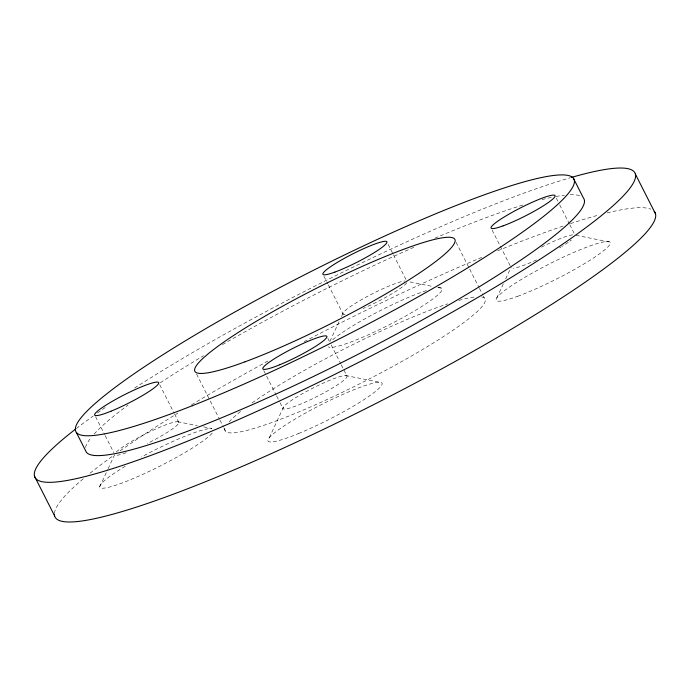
<?xml version="1.0" encoding="UTF-8"?>
<svg xmlns="http://www.w3.org/2000/svg" width="690" height="690" viewBox="0 0 690 690"><rect width="100%" height="100%" fill="white"/><g stroke="black" fill="none" stroke-linecap="round" stroke-linejoin="round"><path stroke-width="0.52" stroke-dasharray="3.45 2.59" d="M99.757 486.786L107.692 469.683M108.14 468.734L114.756 454.477M269.324 437.727L283.702 406.66M329.932 341.326L339.29 321.273M341.524 316.494L343.301 312.673M496.757 297.985L503.45 283.659M505.675 278.881L511.023 267.418M177.701 421.745L197.383 425.635M203.602 426.86L211.89 428.49A63.92 8.34 -26.9 0 0 141.467 456.987M345.612 375.524L379.595 382.26M576.081 235.307L610.012 242.112M409.972 281.925L432.587 286.462M437.727 287.497L441.841 288.317M556.373 198.272L557.805 201.109M559.719 204.887L569.302 223.767M569.785 224.716L575.055 235.1M492.151 230.141L511.307 267.91M456.09 242.337L469.234 268.246M469.718 269.204L478.972 287.437M479.455 288.394L482.862 295.104M483.354 296.07L484.32 297.985M388.203 244.484L392.99 253.929M393.473 254.869L405.927 279.416M323.981 276.354L327.81 283.909M328.293 284.849L343.137 314.123M327.871 338.393L329.311 341.231M331.226 345.009L340.808 363.889M341.283 364.838L347.036 376.162A35.88 4.683 -26.9 0 1 300.072 404.331A35.88 4.683 -26.9 0 1 297.856 396.362A35.88 4.683 -26.9 0 1 347.036 376.162M263.778 370.634L266.176 375.36M266.659 376.3L276.233 395.189M276.716 396.129L279.588 401.796M280.071 402.736L282.943 408.402M196.59 374.101L219.472 419.201M219.955 420.158L223.362 426.877M223.853 427.835L225.794 431.673M159.726 384.744L174.096 413.069M174.579 414.017L178.891 422.513M95.591 416.708L104.69 434.648M105.173 435.588L113.79 452.588M54.441 513.326A336.401 43.91 -26.9 0 1 83.637 478.463M90.028 473.228A336.401 43.91 -26.9 0 1 113.298 455.659M120.129 450.811A336.401 43.91 -26.9 0 1 177.856 413.129M191.553 404.78A336.401 43.91 -26.9 0 1 269.687 360.111M304.152 341.688A336.401 43.91 -26.9 0 1 481.724 257.387M497.637 250.789A336.401 43.91 -26.9 0 1 564.351 225.639M570.466 223.603A336.401 43.91 -26.9 0 1 598.946 215.004M607.088 212.908A336.401 43.91 -26.9 0 1 650.981 209.217M481.56 296.924A145.771 19.027 -26.9 0 1 364.725 381.26A145.771 19.027 -26.9 0 1 225.337 427.257M229.063 421.97A145.771 19.027 -26.9 0 1 242.181 410.24M252.143 402.874A145.771 19.027 -26.9 0 1 447.698 303.867M458.859 300.426A145.771 19.027 -26.9 0 1 474.893 296.976M212.227 433.156A63.92 8.34 -26.9 0 1 123.545 482.457A63.92 8.34 -26.9 0 1 125.813 465.914M438.262 287.73A63.92 8.34 -26.9 0 1 398.786 319.798A63.92 8.34 -26.9 0 1 328.302 346.768M332.727 339.791A63.92 8.34 -26.9 0 1 426.713 290.481M76.366 428.481A336.401 43.91 -26.9 0 1 93.185 416.001M97.411 412.982A336.401 43.91 -26.9 0 1 107.157 406.203M134.584 388.022A336.401 43.91 -26.9 0 1 570.32 177.735M85.56 447.482A279.217 36.441 -26.9 0 1 91.391 437.21M94.133 434.036A279.217 36.441 -26.9 0 1 128.055 405.09M160.287 382.76A279.217 36.441 -26.9 0 1 203.541 355.747M222.422 344.638A279.217 36.441 -26.9 0 1 415.044 246.779M434.812 238.214A279.217 36.441 -26.9 0 1 523.037 204.982M542.107 199.574A279.217 36.441 -26.9 0 1 552 197.28M556.002 196.495A279.217 36.441 -26.9 0 1 564.506 195.201M570.199 194.761A279.217 36.441 -26.9 0 1 581.627 196.529M116.334 452.002A35.88 4.683 -26.9 0 1 153.396 430.094A35.88 4.683 -26.9 0 1 178.736 423.16A35.88 4.683 -26.9 0 1 147.186 443.549M126.175 452.752A35.88 4.683 -26.9 0 1 115.937 455.236M406.721 282.753A35.88 4.683 -26.9 0 1 363.018 308.534M345.147 314.45A35.88 4.683 -26.9 0 1 363.32 298.641A35.88 4.683 -26.9 0 1 404.875 280.977M571.337 240.034A35.88 4.683 -26.9 0 1 569.888 241.146M568.241 242.337A35.88 4.683 -26.9 0 1 562.203 246.278M561.358 246.796A35.88 4.683 -26.9 0 1 559.59 247.865M536.553 259.923A35.88 4.683 -26.9 0 1 513.317 268.246M541.46 247.124A35.88 4.683 -26.9 0 1 573.045 234.773M298.477 433.57A63.92 8.34 -26.9 0 0 382.131 383.399A63.92 8.34 -26.9 0 0 294.535 419.373A63.92 8.34 -26.9 0 0 298.477 433.57M517.595 296.329A63.92 8.34 -26.9 0 0 609.718 244.691A63.92 8.34 -26.9 0 0 532.404 272.99A63.92 8.34 -26.9 0 0 517.595 296.329"/><path stroke-width="1.03" d="M635.378 174.121L655.5 213.779M573.442 178.313L583.507 198.142A279.217 36.441 -26.9 0 1 357.058 354.807A279.217 36.441 -26.9 0 1 86.371 452.2L76.314 432.371M34.5 476.221L54.622 515.879M654.189 211.356A336.401 43.91 -26.9 0 1 370.59 406.186A336.401 43.91 -26.9 0 1 54.398 514.223M571.251 177.468A336.401 43.91 -26.9 0 1 548.783 253.532A336.401 43.91 -26.9 0 1 151.843 455.046A336.401 43.91 -26.9 0 1 75.529 429.128M192.217 405.746A279.217 36.441 -26.9 0 0 574.261 183.031A279.217 36.441 -26.9 0 0 208.173 327.25A279.217 36.441 -26.9 0 0 192.217 405.746M244.993 361.827A145.771 19.027 -26.9 0 0 453.951 244.148A145.771 19.027 -26.9 0 0 275.69 310.052A145.771 19.027 -26.9 0 0 244.993 361.827M110.987 411.206A35.88 4.683 -26.9 0 0 158.769 382.855A35.88 4.683 -26.9 0 0 110.348 402.443A35.88 4.683 -26.9 0 0 110.987 411.206M334.883 272.084A35.88 4.683 -26.9 0 0 386.598 243.096A35.88 4.683 -26.9 0 0 343.197 258.983A35.88 4.683 -26.9 0 0 334.883 272.084M503.045 225.88A35.88 4.683 -26.9 0 0 554.769 196.892A35.88 4.683 -26.9 0 0 511.368 212.779A35.88 4.683 -26.9 0 0 503.045 225.88M279.95 364.674A35.88 4.683 -26.9 0 0 326.913 336.504A35.88 4.683 -26.9 0 0 277.734 356.704A35.88 4.683 -26.9 0 0 279.95 364.674"/></g></svg>
